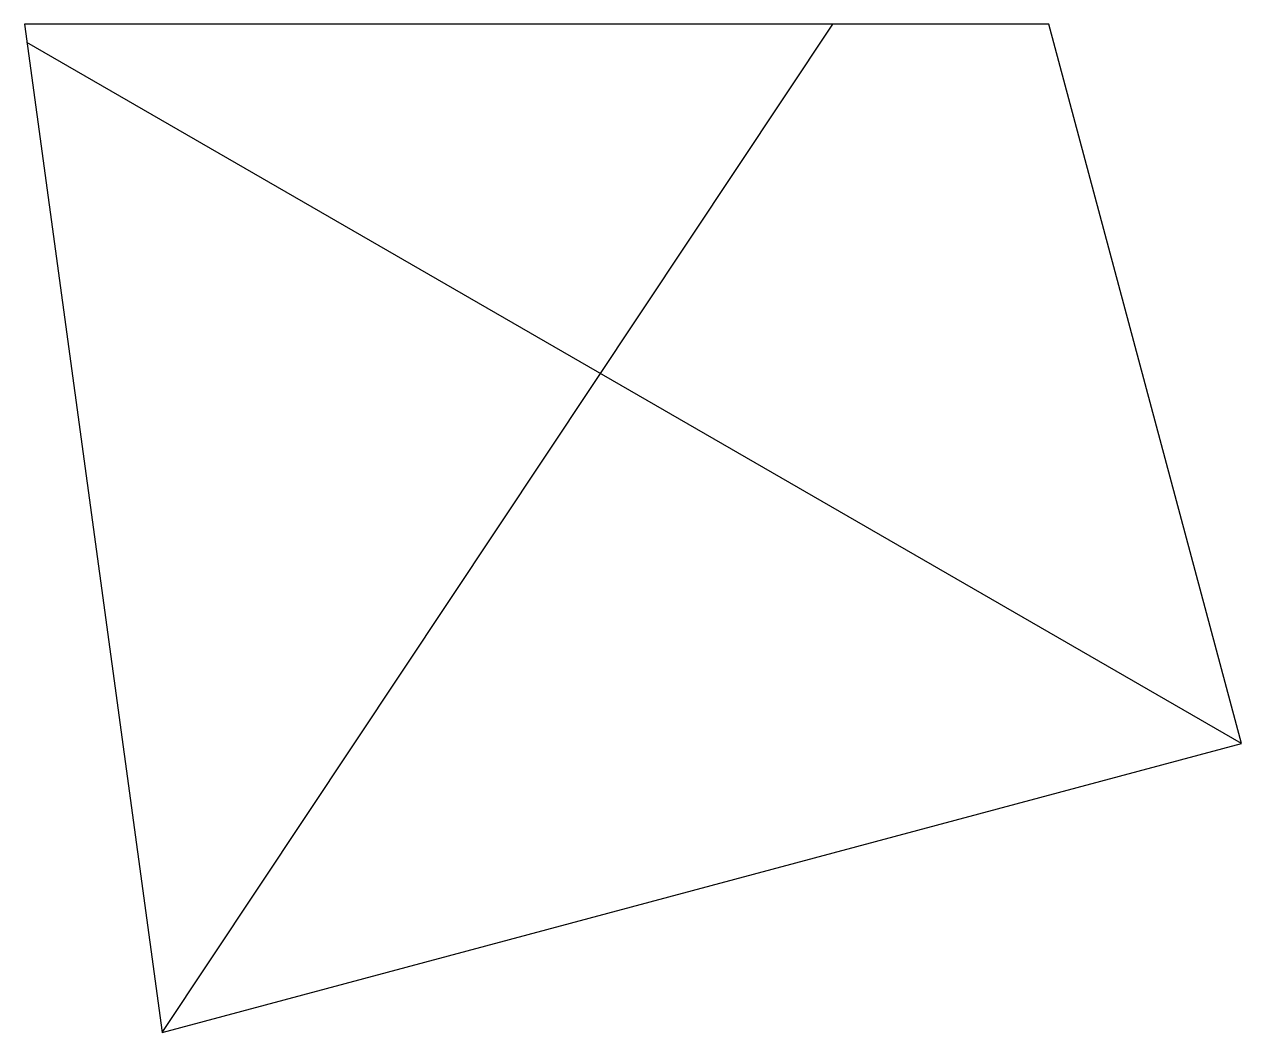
# Model space of a CAD drawing. Header units: millimetres. Extents: x 1114.3 to 1179.7, y 510 to 564.2.
import ezdxf

# ---------------------------------------------------------------- set-up
doc = ezdxf.new("R2010")
doc.units = ezdxf.units.MM

msp = doc.modelspace()

# ---------------------------------------------------------------- linework, layer by layer
for p, q in [((1169.301, 564.172), (1114.301, 564.172)), ((1114.301, 564.172), (1121.698, 510.006)), ((1121.698, 510.006), (1157.702, 564.172)), ((1179.653, 525.535), (1169.301, 564.172)), ((1179.653, 525.535), (1114.435, 563.189)), ((1121.698, 510.006), (1179.653, 525.535))]:
    msp.add_line(p, q)

doc.saveas('drawing.dxf')
